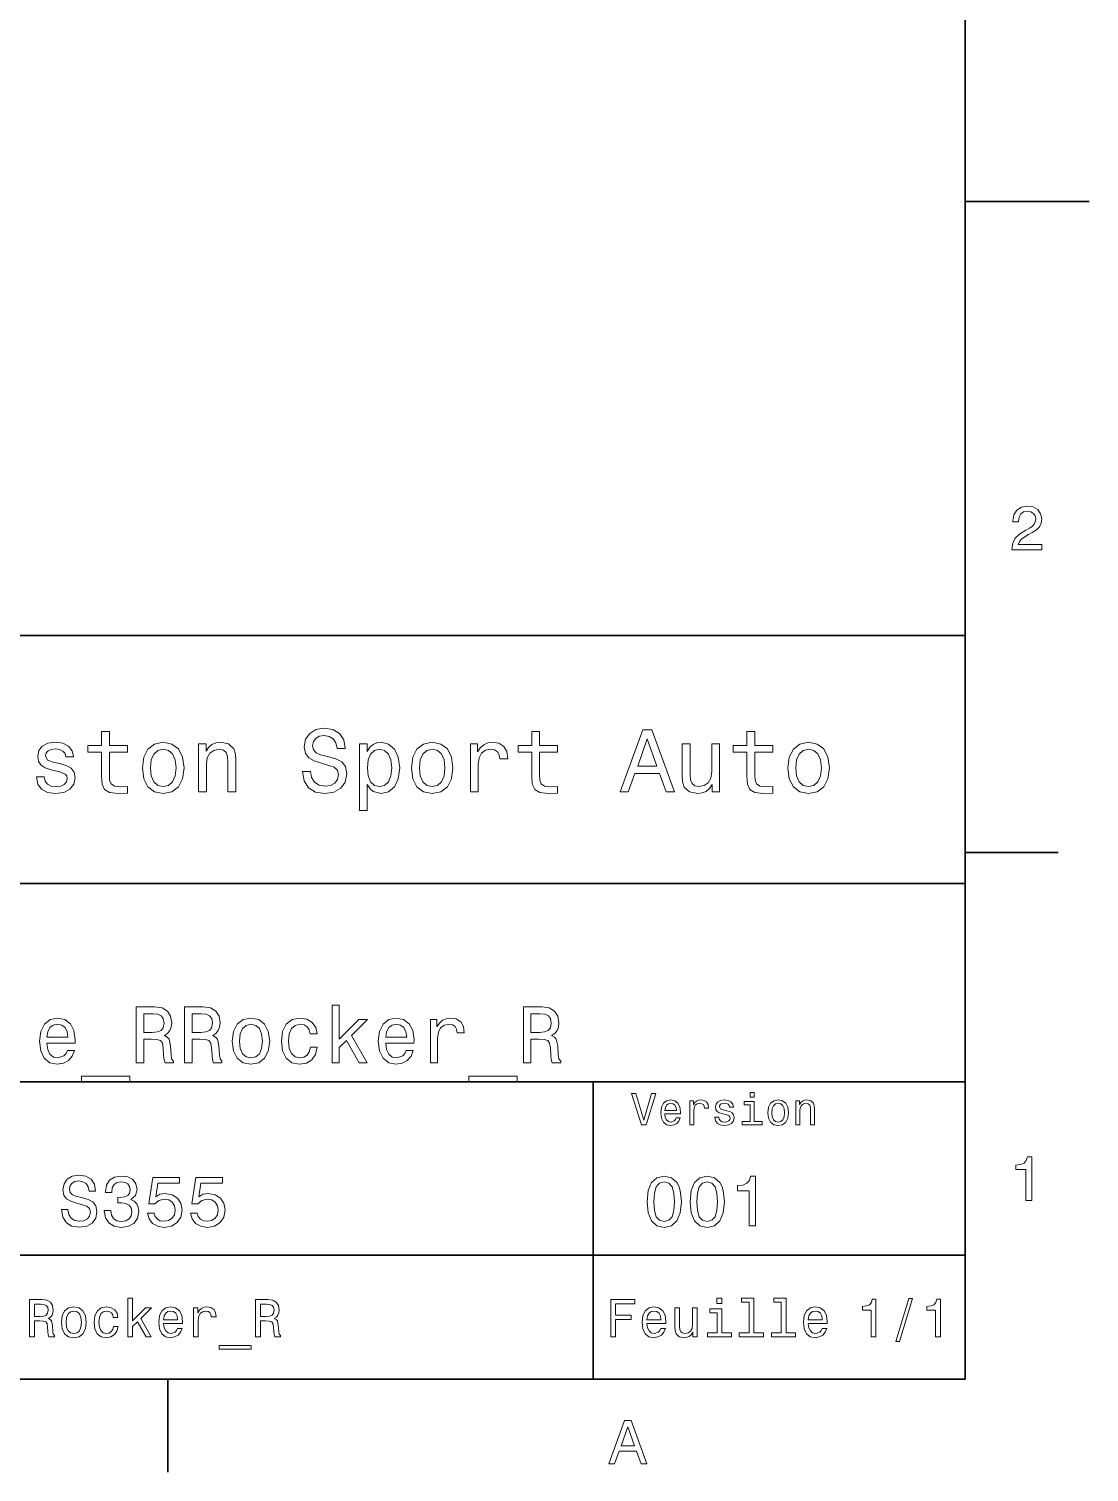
# Model space of a CAD drawing. Extents: x 0 to 297, y 0 to 210.
# Drawn here: x 211.5 to 297, y 2.5 to 118.9 of the extents above; entities that cross this region are included whole.
import ezdxf

# ---------------------------------------------------------------- set-up
doc = ezdxf.new("R2010")
doc.units = 0

msp = doc.modelspace()

# ---------------------------------------------------------------- linework, layer by layer
at = {"color": 7, "lineweight": 35}
for p, q in [((287, 10), (287, 200)), ((97, 70), (287, 70)), ((287, 70), (287, 10)), ((162, 50), (287, 50)), ((162, 34), (287, 34)), ((257, 10), (257, 34)), ((162, 20), (287, 20)), ((10, 10), (287, 10)), ((97, 10), (287, 10))]:
    msp.add_line(p, q, dxfattribs=at)
at = {"color": 7, "lineweight": 35, "ltscale": 0.25}
msp.add_line((287, 105), (297, 105), dxfattribs=at)
at = {"color": 7, "lineweight": 35, "ltscale": 0.1875}
for p, q in [((287, 52.5), (294.5, 52.5)), ((222.699997, 10), (222.699997, 2.5))]:
    msp.add_line(p, q, dxfattribs=at)
at = {"color": 7, "lineweight": 13}
for points in [[(290.76947, 76.916786), (293.175079, 76.916786), (293.175079, 77.350502), (291.273773, 77.350502), (291.3797, 77.587532), (291.561249, 77.784218), (292.121033, 78.142288), (292.418579, 78.293587), (292.751434, 78.510445), (292.988464, 78.762604), (293.124634, 79.060158), (293.175079, 79.398056), (293.089355, 79.821686), (292.852325, 80.154541), (292.489197, 80.366356), (292.020172, 80.442001), (291.536041, 80.35627), (291.167877, 80.119232), (290.930847, 79.740997), (290.850159, 79.241714), (290.850159, 79.171112), (291.309082, 79.171112), (291.309082, 79.211456), (291.354462, 79.554398), (291.490631, 79.806557), (291.707489, 79.967941), (291.994965, 80.023415), (292.287476, 79.972984), (292.504333, 79.846901), (292.645538, 79.650215), (292.695984, 79.403099), (292.660675, 79.171112), (292.56485, 78.974426), (292.403473, 78.802956), (292.181549, 78.651657), (291.884003, 78.490273), (291.389771, 78.177589), (291.041779, 77.844742), (290.835022, 77.441284), (290.76947, 76.931915)], [(217.353027, 60.579971), (217.353027, 58.64193), (217.396255, 58.015129), (217.597992, 57.582851), (218.001434, 57.330688), (218.685883, 57.244236), (219.43515, 57.280258), (219.43515, 57.827808), (218.887604, 57.78458), (218.390488, 57.842216), (218.123917, 58.022331), (218.008652, 58.324928), (217.98703, 58.75), (217.98703, 60.579971), (219.43515, 60.579971), (219.43515, 61.120316), (217.98703, 61.120316), (217.98703, 62.251438), (217.353027, 62.251438), (217.353027, 61.120316), (216.257935, 61.120316), (216.257935, 60.579971)], [(234.20462, 59.030979), (233.548996, 59.030979), (233.693085, 58.267288), (234.053314, 57.70533), (234.608078, 57.366714), (235.357361, 57.244236), (236.099426, 57.359509), (236.654175, 57.67651), (237.007202, 58.17363), (237.136902, 58.82925), (237.028824, 59.420029), (236.726227, 59.801872), (236.236313, 60.054031), (235.580704, 60.241352), (235.018738, 60.378242), (234.651306, 60.536743), (234.442368, 60.767288), (234.377533, 61.127522), (234.442368, 61.451729), (234.629684, 61.696686), (234.917877, 61.862389), (235.314133, 61.920029), (235.71759, 61.84798), (236.034592, 61.653458), (236.24353, 61.32925), (236.344391, 60.889767), (237, 60.889767), (237, 60.904179), (236.884735, 61.581409), (236.546112, 62.085732), (236.01297, 62.402737), (235.292511, 62.510807), (234.644104, 62.402737), (234.139771, 62.100143), (233.815567, 61.631844), (233.700287, 61.026657), (233.793961, 60.486309), (234.067734, 60.118874), (234.5, 59.873917), (235.09079, 59.6866), (235.674362, 59.520893), (236.113831, 59.362389), (236.380402, 59.131844), (236.47406, 58.757202), (236.387619, 58.375359), (236.164276, 58.087173), (235.825653, 57.907059), (235.386169, 57.849422), (234.896255, 57.928673), (234.521622, 58.159222), (234.283875, 58.533859)], [(252.05043, 60.579971), (252.05043, 58.64193), (252.093658, 58.015129), (252.29538, 57.582851), (252.698853, 57.330688), (253.383286, 57.244236), (254.132568, 57.280258), (254.132568, 57.827808), (253.585022, 57.78458), (253.087891, 57.842216), (252.82132, 58.022331), (252.706055, 58.324928), (252.684448, 58.75), (252.684448, 60.579971), (254.132568, 60.579971), (254.132568, 61.120316), (252.684448, 61.120316), (252.684448, 62.251438), (252.05043, 62.251438), (252.05043, 61.120316), (250.955322, 61.120316), (250.955322, 60.579971)], [(259.175781, 57.381123), (259.838623, 57.381123), (260.364563, 58.850864), (262.360229, 58.850864), (262.886169, 57.381123), (263.563416, 57.381123), (261.733429, 62.388329), (260.998566, 62.388329)], [(269.399109, 60.579971), (269.399109, 58.64193), (269.442352, 58.015129), (269.644073, 57.582851), (270.047546, 57.330688), (270.731995, 57.244236), (271.481262, 57.280258), (271.481262, 57.827808), (270.933716, 57.78458), (270.436584, 57.842216), (270.170013, 58.022331), (270.054749, 58.324928), (270.033142, 58.75), (270.033142, 60.579971), (271.481262, 60.579971), (271.481262, 61.120316), (270.033142, 61.120316), (270.033142, 62.251438), (269.399109, 62.251438), (269.399109, 61.120316), (268.304016, 61.120316), (268.304016, 60.579971)], [(214.060516, 59.636166), (213.44812, 59.780258), (212.994232, 59.945965), (212.842941, 60.28458), (212.886169, 60.522331), (213.03746, 60.695244), (213.282425, 60.803314), (213.635437, 60.846542), (213.97406, 60.803314), (214.240631, 60.67363), (214.413544, 60.479107), (214.485596, 60.219738), (215.105194, 60.219738), (215.105194, 60.23415), (214.997116, 60.70245), (214.701721, 61.069885), (214.240631, 61.30043), (213.635437, 61.386887), (213.023056, 61.30043), (212.57637, 61.062679), (212.29538, 60.709652), (212.208939, 60.262966), (212.273773, 59.830688), (212.475494, 59.528095), (212.806915, 59.311958), (213.289627, 59.16066), (213.995682, 58.987751), (214.427948, 58.807636), (214.543228, 58.663544), (214.586456, 58.447407), (214.521606, 58.180836), (214.348694, 57.979107), (214.067719, 57.849422), (213.693085, 57.806194), (213.296829, 57.849422), (213.008636, 58.000721), (212.814117, 58.245674), (212.734863, 58.584293), (212.122482, 58.584293), (212.223343, 58.007923), (212.518738, 57.590057), (212.98703, 57.337894), (213.635437, 57.244236), (214.312683, 57.337894), (214.809799, 57.590057), (215.112396, 57.993515), (215.220459, 58.519451), (215.141205, 58.973343), (214.917862, 59.283138), (214.55043, 59.484871)], [(220.65274, 59.311958), (220.768005, 58.432995), (221.099426, 57.78458), (221.625366, 57.381123), (222.331421, 57.244236), (223.030258, 57.381123), (223.556198, 57.777374), (223.887604, 58.425793), (224.010086, 59.311958), (223.887604, 60.190922), (223.556198, 60.846542), (223.030258, 61.242794), (222.331421, 61.386887), (221.625366, 61.242794), (221.099426, 60.839336), (220.768005, 60.190922)], [(221.301147, 59.319164), (221.365997, 59.967579), (221.567719, 60.435879), (221.891937, 60.72406), (222.331421, 60.824928), (222.763687, 60.72406), (223.087891, 60.443081), (223.289627, 59.967579), (223.361679, 59.319164), (223.289627, 58.663544), (223.087891, 58.188038), (222.763687, 57.899853), (222.331421, 57.806194), (221.891937, 57.899853), (221.567719, 58.188038), (221.365997, 58.663544)], [(225.177246, 57.381123), (225.811249, 57.381123), (225.811249, 59.614552), (225.876083, 60.12608), (226.085022, 60.500717), (226.409225, 60.731266), (226.841507, 60.817722), (227.187317, 60.745674), (227.403458, 60.551151), (227.511536, 60.226944), (227.547546, 59.794666), (227.547546, 57.381123), (228.181564, 57.381123), (228.181564, 59.924351), (228.15274, 60.435879), (228.023056, 60.86095), (227.597992, 61.25), (226.935165, 61.386887), (226.567719, 61.336452), (226.257935, 61.199566), (225.991364, 60.969017), (225.782425, 60.659222), (225.782425, 61.25), (225.177246, 61.25)], [(238.786743, 60.652016), (238.786743, 61.25), (238.15274, 61.25), (238.15274, 55.882565), (238.786743, 55.882565), (238.786743, 57.971901), (239.010101, 57.633286), (239.262253, 57.409943), (239.896271, 57.244236), (240.50145, 57.381123), (240.976959, 57.791786), (241.286743, 58.440201), (241.402023, 59.319164), (241.286743, 60.190922), (240.976959, 60.839336), (240.50145, 61.242794), (239.896271, 61.386887), (239.550446, 61.343658), (239.255051, 61.206772), (239.002899, 60.976223)], [(239.788193, 57.8134), (239.363129, 57.907059), (239.053314, 58.195244), (238.858795, 58.663544), (238.793945, 59.319164), (238.858795, 59.967579), (239.053314, 60.435879), (239.363129, 60.716858), (239.788193, 60.817722), (240.177246, 60.716858), (240.48703, 60.428673), (240.681564, 59.960373), (240.753601, 59.319164), (240.681564, 58.67075), (240.48703, 58.195244), (240.177246, 57.907059)], [(242.338623, 59.311958), (242.453888, 58.432995), (242.785309, 57.78458), (243.311249, 57.381123), (244.017303, 57.244236), (244.716141, 57.381123), (245.242081, 57.777374), (245.573486, 58.425793), (245.695969, 59.311958), (245.573486, 60.190922), (245.242081, 60.846542), (244.716141, 61.242794), (244.017303, 61.386887), (243.311249, 61.242794), (242.785309, 60.839336), (242.453888, 60.190922)], [(242.98703, 59.319164), (243.05188, 59.967579), (243.253601, 60.435879), (243.57782, 60.72406), (244.017303, 60.824928), (244.449585, 60.72406), (244.773773, 60.443081), (244.97551, 59.967579), (245.047546, 59.319164), (244.97551, 58.663544), (244.773773, 58.188038), (244.449585, 57.899853), (244.017303, 57.806194), (243.57782, 57.899853), (243.253601, 58.188038), (243.05188, 58.663544)], [(247.100861, 57.381123), (247.734863, 57.381123), (247.734863, 59.592937), (247.799713, 60.12608), (247.994232, 60.507923), (248.311249, 60.738472), (248.736313, 60.817722), (249.053314, 60.767288), (249.291077, 60.623199), (249.435165, 60.378242), (249.485596, 60.046829), (250.126801, 60.046829), (250.040344, 60.630402), (249.802597, 61.048271), (249.406342, 61.30043), (248.865997, 61.386887), (248.498566, 61.32925), (248.181549, 61.185158), (247.900574, 60.940201), (247.677246, 60.608788), (247.677246, 61.25), (247.100861, 61.25)], [(260.595093, 59.463257), (261.365997, 61.667866), (262.136902, 59.463257)], [(267.194519, 61.25), (266.560516, 61.25), (266.560516, 59.016571), (266.488464, 58.497837), (266.279541, 58.123196), (265.955322, 57.892651), (265.530243, 57.820602), (265.19165, 57.878242), (264.975494, 58.051151), (264.853027, 58.346542), (264.824219, 58.764408), (264.824219, 61.25), (264.190186, 61.25), (264.190186, 58.706772), (264.211792, 58.195244), (264.348694, 57.770172), (264.766571, 57.381123), (265.436584, 57.244236), (265.796814, 57.294666), (266.106628, 57.424351), (266.373199, 57.647694), (266.589325, 57.971901), (266.589325, 57.381123), (267.194519, 57.381123)], [(272.698853, 59.311958), (272.814117, 58.432995), (273.145508, 57.78458), (273.671448, 57.381123), (274.377502, 57.244236), (275.076355, 57.381123), (275.602295, 57.777374), (275.933716, 58.425793), (276.056183, 59.311958), (275.933716, 60.190922), (275.602295, 60.846542), (275.076355, 61.242794), (274.377502, 61.386887), (273.671448, 61.242794), (273.145508, 60.839336), (272.814117, 60.190922)], [(273.34726, 59.319164), (273.412109, 59.967579), (273.613831, 60.435879), (273.938019, 60.72406), (274.377502, 60.824928), (274.809784, 60.72406), (275.134003, 60.443081), (275.335724, 59.967579), (275.407776, 59.319164), (275.335724, 58.663544), (275.134003, 58.188038), (274.809784, 57.899853), (274.377502, 57.806194), (273.938019, 57.899853), (273.613831, 58.188038), (273.412109, 58.663544)], [(220.150574, 35.530258), (220.753601, 35.530258), (220.753601, 37.430115), (221.369598, 37.430115), (221.823486, 37.41066), (222.108795, 37.319885), (222.264404, 37.105907), (222.329254, 36.723343), (222.361664, 36.139767), (222.400574, 35.757202), (222.478378, 35.530258), (223.159225, 35.530258), (223.159225, 35.653458), (223.010086, 35.835014), (222.958206, 36.172188), (222.912827, 36.898415), (222.802597, 37.4366), (222.653458, 37.605186), (222.420029, 37.728386), (222.679398, 37.890488), (222.860947, 38.117435), (222.977661, 38.402737), (223.016571, 38.746395), (222.925781, 39.291065), (222.666428, 39.699566), (222.238464, 39.945965), (221.654892, 40.030258), (220.150574, 40.030258)], [(224.054031, 35.530258), (224.657059, 35.530258), (224.657059, 37.430115), (225.273056, 37.430115), (225.726944, 37.41066), (226.012238, 37.319885), (226.167862, 37.105907), (226.232712, 36.723343), (226.265121, 36.139767), (226.304031, 35.757202), (226.381836, 35.530258), (227.062683, 35.530258), (227.062683, 35.653458), (226.913544, 35.835014), (226.861664, 36.172188), (226.816284, 36.898415), (226.706055, 37.4366), (226.556915, 37.605186), (226.323486, 37.728386), (226.582855, 37.890488), (226.764404, 38.117435), (226.881119, 38.402737), (226.920029, 38.746395), (226.829254, 39.291065), (226.569885, 39.699566), (226.141922, 39.945965), (225.55835, 40.030258), (224.054031, 40.030258)], [(235.945953, 35.530258), (236.516571, 35.530258), (236.516571, 36.755764), (237.113098, 37.332851), (238.137604, 35.530258), (238.779541, 35.530258), (237.502151, 37.728386), (238.811951, 39.012245), (238.092209, 39.012245), (236.516571, 37.443081), (236.516571, 40.185879), (235.945953, 40.185879)], [(251.378235, 35.530258), (251.981262, 35.530258), (251.981262, 37.430115), (252.59726, 37.430115), (253.051147, 37.41066), (253.336456, 37.319885), (253.492065, 37.105907), (253.556915, 36.723343), (253.589325, 36.139767), (253.628235, 35.757202), (253.706039, 35.530258), (254.386871, 35.530258), (254.386871, 35.653458), (254.237747, 35.835014), (254.185867, 36.172188), (254.140488, 36.898415), (254.030243, 37.4366), (253.881119, 37.605186), (253.64769, 37.728386), (253.907059, 37.890488), (254.088608, 38.117435), (254.205322, 38.402737), (254.244232, 38.746395), (254.153442, 39.291065), (253.894089, 39.699566), (253.466125, 39.945965), (252.882553, 40.030258), (251.378235, 40.030258)], [(212.946686, 37.105907), (215.229095, 37.105907), (215.235596, 37.371758), (215.131836, 38.117435), (214.846542, 38.675072), (214.392654, 39.012245), (213.789627, 39.135445), (213.19957, 39.005764), (212.745667, 38.642651), (212.453888, 38.052593), (212.350143, 37.274494), (212.447403, 36.476944), (212.739197, 35.893372), (213.1866, 35.530258), (213.770172, 35.407059), (214.27594, 35.491352), (214.690918, 35.711815), (214.995667, 36.061958), (215.170746, 36.528816), (214.606628, 36.528816), (214.489914, 36.269451), (214.32132, 36.074928), (213.841492, 35.919308), (213.471893, 35.990631), (213.193085, 36.217579), (213.01152, 36.587173), (212.946686, 37.086452)], [(212.946686, 37.585735), (213.018005, 38.033138), (213.193085, 38.363831), (213.458923, 38.564842), (213.809082, 38.636166), (214.15274, 38.564842), (214.418579, 38.363831), (214.580688, 38.033138), (214.639038, 37.585735)], [(221.486313, 39.479107), (221.881836, 39.440201), (222.16066, 39.317001), (222.335724, 39.090057), (222.394089, 38.733429), (222.329254, 38.357346), (222.154175, 38.130402), (221.855911, 38.013687), (221.447403, 37.981266), (220.753601, 37.981266), (220.753601, 39.479107)], [(225.389771, 39.479107), (225.785294, 39.440201), (226.064117, 39.317001), (226.239197, 39.090057), (226.297546, 38.733429), (226.232712, 38.357346), (226.057632, 38.130402), (225.759369, 38.013687), (225.350861, 37.981266), (224.657059, 37.981266), (224.657059, 39.479107)], [(227.892639, 37.268009), (227.996399, 36.476944), (228.294662, 35.893372), (228.768005, 35.530258), (229.403458, 35.407059), (230.03241, 35.530258), (230.505768, 35.886887), (230.804031, 36.470459), (230.914261, 37.268009), (230.804031, 38.059078), (230.505768, 38.649136), (230.03241, 39.005764), (229.403458, 39.135445), (228.768005, 39.005764), (228.294662, 38.642651), (227.996399, 38.059078)], [(228.476227, 37.274494), (228.534576, 37.858067), (228.716125, 38.279537), (229.007919, 38.538902), (229.403458, 38.629681), (229.792511, 38.538902), (230.08429, 38.286022), (230.265839, 37.858067), (230.330688, 37.274494), (230.265839, 36.684437), (230.08429, 36.256481), (229.792511, 35.997116), (229.403458, 35.912823), (229.007919, 35.997116), (228.716125, 36.256481), (228.534576, 36.684437)], [(234.182281, 37.858067), (234.746399, 37.858067), (234.629669, 38.376801), (234.350861, 38.785301), (233.916412, 39.038185), (233.352295, 39.135445), (232.729828, 39.005764), (232.256485, 38.642651), (231.958206, 38.052593), (231.854462, 37.261528), (231.951721, 36.476944), (232.243515, 35.893372), (232.703888, 35.530258), (233.332855, 35.407059), (233.890488, 35.504322), (234.324921, 35.776657), (234.623199, 36.204609), (234.752869, 36.775215), (234.208206, 36.775215), (234.110947, 36.412102), (233.929382, 36.139767), (233.670029, 35.97118), (233.352295, 35.919308), (232.956772, 36.003601), (232.671463, 36.262966), (232.496399, 36.684437), (232.438034, 37.280979), (232.496399, 37.864552), (232.677948, 38.286022), (232.969727, 38.545387), (233.352295, 38.636166), (233.689484, 38.577808), (233.942352, 38.428673), (234.110947, 38.182274)], [(240.270889, 37.105907), (242.553314, 37.105907), (242.559784, 37.371758), (242.456055, 38.117435), (242.170746, 38.675072), (241.716858, 39.012245), (241.113831, 39.135445), (240.523773, 39.005764), (240.069885, 38.642651), (239.778091, 38.052593), (239.674347, 37.274494), (239.771606, 36.476944), (240.0634, 35.893372), (240.510803, 35.530258), (241.094376, 35.407059), (241.600143, 35.491352), (242.015121, 35.711815), (242.319885, 36.061958), (242.494949, 36.528816), (241.930832, 36.528816), (241.814117, 36.269451), (241.645523, 36.074928), (241.165695, 35.919308), (240.796112, 35.990631), (240.517288, 36.217579), (240.335724, 36.587173), (240.270889, 37.086452)], [(240.270889, 37.585735), (240.342209, 38.033138), (240.517288, 38.363831), (240.783142, 38.564842), (241.13327, 38.636166), (241.476944, 38.564842), (241.742798, 38.363831), (241.904892, 38.033138), (241.963257, 37.585735)], [(243.889038, 35.530258), (244.459656, 35.530258), (244.459656, 37.520893), (244.518005, 38.000721), (244.693085, 38.344379), (244.978378, 38.551872), (245.360947, 38.623199), (245.64624, 38.577808), (245.860229, 38.448124), (245.989899, 38.227665), (246.035294, 37.929394), (246.612381, 37.929394), (246.534576, 38.454609), (246.320602, 38.830692), (245.963974, 39.057636), (245.477661, 39.135445), (245.146973, 39.083572), (244.861664, 38.953888), (244.60878, 38.733429), (244.407776, 38.435158), (244.407776, 39.012245), (243.889038, 39.012245)], [(252.713974, 39.479107), (253.109497, 39.440201), (253.388321, 39.317001), (253.563385, 39.090057), (253.62175, 38.733429), (253.556915, 38.357346), (253.381836, 38.130402), (253.083557, 38.013687), (252.675064, 37.981266), (251.981262, 37.981266), (251.981262, 39.479107)], [(215.741348, 34.453888), (215.741348, 34), (219.644806, 34), (219.644806, 34.453888)], [(246.969009, 34.453888), (246.969009, 34), (250.872467, 34), (250.872467, 34.453888)], [(261.71109, 33.03458), (261.08429, 30.905619), (260.439484, 33.03458), (260.09726, 33.03458), (260.904175, 30.530979), (261.264404, 30.530979), (262.053314, 33.03458)], [(269.992798, 33.117435), (269.657776, 33.117435), (269.657776, 32.757202), (269.992798, 32.757202)], [(262.784576, 31.40634), (264.052582, 31.40634), (264.056183, 31.554033), (263.998566, 31.9683), (263.840057, 32.278099), (263.587891, 32.465416), (263.252869, 32.533859), (262.925079, 32.461815), (262.672913, 32.260086), (262.510803, 31.932276), (262.453156, 31.5), (262.507202, 31.056915), (262.669312, 30.732708), (262.917877, 30.530979), (263.242065, 30.462536), (263.523041, 30.509365), (263.753601, 30.631844), (263.922913, 30.826368), (264.020172, 31.085733), (263.706787, 31.085733), (263.641937, 30.941643), (263.548279, 30.833572), (263.281708, 30.747118), (263.076355, 30.786743), (262.921478, 30.912823), (262.820618, 31.118155), (262.784576, 31.395533)], [(262.784576, 31.672911), (262.824219, 31.921469), (262.921478, 32.105186), (263.069153, 32.216858), (263.263702, 32.256485), (263.45462, 32.216858), (263.602295, 32.105186), (263.692352, 31.921469), (263.724792, 31.672911)], [(264.794678, 30.530979), (265.111664, 30.530979), (265.111664, 31.636887), (265.144104, 31.903458), (265.241364, 32.094379), (265.399841, 32.209652), (265.612396, 32.249279), (265.770905, 32.224064), (265.889771, 32.152016), (265.961823, 32.029537), (265.98703, 31.863832), (266.307648, 31.863832), (266.264404, 32.155621), (266.145538, 32.364552), (265.947418, 32.490635), (265.677246, 32.533859), (265.49353, 32.505043), (265.335022, 32.432995), (265.194519, 32.310516), (265.082855, 32.144814), (265.082855, 32.465416), (264.794678, 32.465416)], [(267.791779, 31.658501), (267.485596, 31.730547), (267.258636, 31.8134), (267.182983, 31.982708), (267.20462, 32.101585), (267.280273, 32.188038), (267.40274, 32.242073), (267.579254, 32.263687), (267.748566, 32.242073), (267.881836, 32.177231), (267.968292, 32.079971), (268.004333, 31.950287), (268.314117, 31.950287), (268.314117, 31.957493), (268.260101, 32.191643), (268.112396, 32.375359), (267.881836, 32.490635), (267.579254, 32.533859), (267.273041, 32.490635), (267.049713, 32.371758), (266.90921, 32.195244), (266.865997, 31.971901), (266.898407, 31.755764), (266.999268, 31.604465), (267.164978, 31.496397), (267.406342, 31.420748), (267.759369, 31.334293), (267.975494, 31.244236), (268.033142, 31.17219), (268.054749, 31.064121), (268.022339, 30.930836), (267.935883, 30.829971), (267.79538, 30.765129), (267.608063, 30.743515), (267.409943, 30.765129), (267.265839, 30.840778), (267.168579, 30.963255), (267.128967, 31.132565), (266.822754, 31.132565), (266.873199, 30.844379), (267.020905, 30.635447), (267.255035, 30.509365), (267.579254, 30.462536), (267.917877, 30.509365), (268.166412, 30.635447), (268.317719, 30.837175), (268.371765, 31.100143), (268.332123, 31.327089), (268.220459, 31.481987), (268.036743, 31.582851)], [(269.981995, 30.79755), (269.981995, 32.400574), (269.167877, 32.400574), (269.167877, 32.130402), (269.664978, 32.130402), (269.664978, 30.79755), (269.016571, 30.79755), (269.016571, 30.530979), (270.637604, 30.530979), (270.637604, 30.79755)], [(271.087891, 31.496397), (271.145538, 31.056915), (271.311249, 30.732708), (271.574219, 30.530979), (271.927246, 30.462536), (272.276672, 30.530979), (272.539612, 30.729107), (272.705322, 31.053314), (272.766571, 31.496397), (272.705322, 31.935879), (272.539612, 32.263687), (272.276672, 32.461815), (271.927246, 32.533859), (271.574219, 32.461815), (271.311249, 32.260086), (271.145538, 31.935879)], [(271.412109, 31.5), (271.444519, 31.824207), (271.54538, 32.058357), (271.707489, 32.20245), (271.927246, 32.25288), (272.143372, 32.20245), (272.305481, 32.061958), (272.406342, 31.824207), (272.442352, 31.5), (272.406342, 31.17219), (272.305481, 30.934437), (272.143372, 30.790344), (271.927246, 30.743515), (271.707489, 30.790344), (271.54538, 30.934437), (271.444519, 31.17219)], [(273.350159, 30.530979), (273.667145, 30.530979), (273.667145, 31.647694), (273.699554, 31.903458), (273.804047, 32.090778), (273.966125, 32.206051), (274.182281, 32.249279), (274.355194, 32.213257), (274.463257, 32.115993), (274.517303, 31.95389), (274.535309, 31.737751), (274.535309, 30.530979), (274.852295, 30.530979), (274.852295, 31.802593), (274.837891, 32.058357), (274.773041, 32.270893), (274.560516, 32.465416), (274.229095, 32.533859), (274.04538, 32.508644), (273.890503, 32.440201), (273.757202, 32.324928), (273.65274, 32.170029), (273.65274, 32.465416), (273.350159, 32.465416)], [(291.909241, 24.416786), (292.368164, 24.416786), (292.368164, 27.942001), (292.025208, 27.942001), (291.934448, 27.634365), (291.752899, 27.427593), (291.475525, 27.306557), (291.092224, 27.266211), (291.092224, 26.90814), (291.909241, 26.90814)], [(214.642654, 23.680117), (214.118149, 23.680117), (214.233429, 23.069164), (214.521606, 22.619596), (214.965424, 22.348703), (215.564835, 22.250721), (216.158508, 22.342941), (216.60231, 22.596542), (216.88472, 22.994238), (216.988464, 23.518732), (216.902023, 23.991356), (216.659943, 24.296831), (216.268005, 24.49856), (215.743515, 24.648417), (215.293945, 24.757925), (215, 24.884727), (214.832855, 25.069164), (214.780975, 25.357349), (214.832855, 25.616714), (214.982712, 25.812681), (215.213257, 25.945246), (215.530258, 25.991356), (215.853027, 25.933718), (216.106628, 25.778099), (216.273773, 25.518732), (216.354462, 25.167149), (216.878967, 25.167149), (216.878967, 25.178675), (216.786743, 25.720463), (216.515854, 26.12392), (216.08934, 26.377522), (215.51297, 26.463978), (214.994232, 26.377522), (214.590775, 26.135448), (214.331406, 25.760807), (214.239197, 25.276657), (214.314117, 24.844381), (214.533142, 24.550434), (214.878967, 24.354467), (215.351593, 24.204613), (215.818451, 24.072046), (216.170029, 23.945246), (216.383286, 23.760807), (216.458206, 23.461096), (216.389053, 23.155621), (216.210373, 22.925074), (215.939484, 22.780981), (215.587891, 22.734871), (215.195969, 22.798271), (214.896255, 22.98271), (214.706055, 23.282421)], [(217.570602, 23.616716), (217.570602, 23.57637), (217.662827, 23.023056), (217.933716, 22.60807), (218.360229, 22.342941), (218.925079, 22.244957), (219.52449, 22.342941), (219.97406, 22.596542), (220.262253, 23), (220.365997, 23.518732), (220.319885, 23.858791), (220.193085, 24.135448), (219.985596, 24.348703), (219.708939, 24.504324), (220.083572, 24.815563), (220.216141, 25.311239), (220.129684, 25.760807), (219.881836, 26.100864), (219.478378, 26.314121), (218.925079, 26.38905), (218.406342, 26.296831), (218.008636, 26.043228), (217.749283, 25.639771), (217.662827, 25.103746), (217.662827, 25.063402), (218.175797, 25.063402), (218.221893, 25.432278), (218.371765, 25.697407), (218.613831, 25.858791), (218.953888, 25.916428), (219.253601, 25.870317), (219.472626, 25.749281), (219.605194, 25.553314), (219.657059, 25.288185), (219.605194, 25.005764), (219.466858, 24.815563), (219.224777, 24.700289), (218.896255, 24.665707), (218.671463, 24.671471), (218.671463, 24.216139), (218.953888, 24.227667), (219.317001, 24.175793), (219.587891, 24.037464), (219.749283, 23.812681), (219.806915, 23.518732), (219.743515, 23.184439), (219.57637, 22.9366), (219.311234, 22.780981), (218.959656, 22.729107), (218.596542, 22.786745), (218.331406, 22.959656), (218.164261, 23.236313), (218.100861, 23.616716)], [(221.0634, 23.40346), (221.190201, 22.930836), (221.472626, 22.56196), (221.887604, 22.331413), (222.417862, 22.244957), (223, 22.348703), (223.455322, 22.631124), (223.743515, 23.080692), (223.853027, 23.657061), (223.755035, 24.193085), (223.478378, 24.613834), (223.046112, 24.884727), (222.48703, 24.98271), (222.054749, 24.913546), (221.720459, 24.723343), (221.881836, 25.801153), (223.634003, 25.801153), (223.634003, 26.273777), (221.495682, 26.273777), (221.17868, 24.152739), (221.639771, 24.152739), (221.97406, 24.423632), (222.400574, 24.521614), (222.769455, 24.458214), (223.051865, 24.273777), (223.230545, 23.991356), (223.293945, 23.628242), (223.230545, 23.265131), (223.046112, 22.98271), (222.763687, 22.804035), (222.400574, 22.740635), (222.095093, 22.780981), (221.858795, 22.913546), (221.685883, 23.121038), (221.599426, 23.40346)], [(224.533142, 23.40346), (224.659943, 22.930836), (224.942352, 22.56196), (225.357346, 22.331413), (225.887604, 22.244957), (226.469742, 22.348703), (226.925064, 22.631124), (227.213257, 23.080692), (227.322769, 23.657061), (227.224777, 24.193085), (226.94812, 24.613834), (226.515839, 24.884727), (225.956772, 24.98271), (225.52449, 24.913546), (225.190201, 24.723343), (225.351578, 25.801153), (227.103745, 25.801153), (227.103745, 26.273777), (224.965424, 26.273777), (224.648407, 24.152739), (225.109512, 24.152739), (225.443802, 24.423632), (225.870316, 24.521614), (226.239197, 24.458214), (226.521606, 24.273777), (226.700287, 23.991356), (226.763687, 23.628242), (226.700287, 23.265131), (226.515839, 22.98271), (226.233429, 22.804035), (225.870316, 22.740635), (225.564835, 22.780981), (225.328522, 22.913546), (225.155609, 23.121038), (225.069153, 23.40346)], [(261.345825, 24.314121), (261.432281, 23.409224), (261.703156, 22.763689), (262.135437, 22.371759), (262.734863, 22.244957), (263.328522, 22.371759), (263.760803, 22.763689), (264.02594, 23.409224), (264.118164, 24.314121), (264.02594, 25.213257), (263.916412, 25.570606), (263.760803, 25.864553), (263.328522, 26.256485), (262.734863, 26.38905), (262.135437, 26.256485), (261.703156, 25.858791), (261.432281, 25.213257)], [(261.899139, 24.314121), (261.945251, 25.011528), (262.089325, 25.51297), (262.348694, 25.806917), (262.734863, 25.910664), (263.115265, 25.806917), (263.374634, 25.51297), (263.518738, 25.011528), (263.56485, 24.314121), (263.518738, 23.610952), (263.374634, 23.10951), (263.115265, 22.815563), (262.734863, 22.717581), (262.348694, 22.815563), (262.089325, 23.10951), (261.945251, 23.610952)], [(264.815552, 24.314121), (264.902008, 23.409224), (265.172913, 22.763689), (265.605194, 22.371759), (266.20462, 22.244957), (266.798279, 22.371759), (267.23056, 22.763689), (267.495667, 23.409224), (267.587891, 24.314121), (267.495667, 25.213257), (267.386169, 25.570606), (267.23056, 25.864553), (266.798279, 26.256485), (266.20462, 26.38905), (265.605194, 26.256485), (265.172913, 25.858791), (264.902008, 25.213257)], [(265.368866, 24.314121), (265.414978, 25.011528), (265.559082, 25.51297), (265.818451, 25.806917), (266.20462, 25.910664), (266.585022, 25.806917), (266.844391, 25.51297), (266.988464, 25.011528), (267.034576, 24.314121), (266.988464, 23.610952), (266.844391, 23.10951), (266.585022, 22.815563), (266.20462, 22.717581), (265.818451, 22.815563), (265.559082, 23.10951), (265.414978, 23.610952)], [(269.570618, 22.360231), (270.095093, 22.360231), (270.095093, 26.38905), (269.703156, 26.38905), (269.599426, 26.037464), (269.391937, 25.801153), (269.074921, 25.662825), (268.636902, 25.616714), (268.636902, 25.207493), (269.570618, 25.207493)], [(211.553314, 13.428675), (211.955338, 13.428675), (211.955338, 14.695246), (212.365997, 14.695246), (212.668594, 14.682277), (212.858795, 14.621758), (212.96254, 14.479107), (213.005768, 14.224064), (213.027374, 13.835014), (213.053314, 13.579971), (213.105194, 13.428675), (213.559082, 13.428675), (213.559082, 13.510807), (213.459656, 13.631845), (213.425079, 13.856628), (213.394806, 14.340778), (213.32132, 14.699568), (213.221909, 14.81196), (213.066284, 14.894093), (213.239197, 15.002162), (213.360229, 15.153459), (213.438049, 15.34366), (213.463974, 15.572767), (213.403458, 15.93588), (213.230545, 16.208214), (212.945251, 16.372478), (212.556198, 16.428675), (211.553314, 16.428675)], [(219.481277, 13.428675), (219.861679, 13.428675), (219.861679, 14.245678), (220.259369, 14.630404), (220.942368, 13.428675), (221.370316, 13.428675), (220.518738, 14.894093), (221.391937, 15.75), (220.912109, 15.75), (219.861679, 14.703891), (219.861679, 16.532421), (219.481277, 16.532421)], [(229.769455, 13.428675), (230.171478, 13.428675), (230.171478, 14.695246), (230.582138, 14.695246), (230.884735, 14.682277), (231.074936, 14.621758), (231.17868, 14.479107), (231.221909, 14.224064), (231.24353, 13.835014), (231.269455, 13.579971), (231.321335, 13.428675), (231.775223, 13.428675), (231.775223, 13.510807), (231.675797, 13.631845), (231.64122, 13.856628), (231.610962, 14.340778), (231.537476, 14.699568), (231.438049, 14.81196), (231.282425, 14.894093), (231.455338, 15.002162), (231.57637, 15.153459), (231.654175, 15.34366), (231.680115, 15.572767), (231.619598, 15.93588), (231.446686, 16.208214), (231.161392, 16.372478), (230.772339, 16.428675), (229.769455, 16.428675)], [(258.414978, 13.428675), (258.817017, 13.428675), (258.817017, 14.807637), (260.079254, 14.807637), (260.079254, 15.166427), (258.817017, 15.166427), (258.817017, 16.065563), (260.368866, 16.065563), (260.368866, 16.428675), (258.414978, 16.428675)], [(267.389038, 16.532421), (266.98703, 16.532421), (266.98703, 16.100145), (267.389038, 16.100145)], [(269.572052, 16.212536), (269.572052, 13.748559), (268.789612, 13.748559), (268.789612, 13.428675), (270.73056, 13.428675), (270.73056, 13.748559), (269.952454, 13.748559), (269.952454, 16.532421), (268.975494, 16.532421), (268.975494, 16.212536)], [(272.174347, 16.212536), (272.174347, 13.748559), (271.391937, 13.748559), (271.391937, 13.428675), (273.332855, 13.428675), (273.332855, 13.748559), (272.554749, 13.748559), (272.554749, 16.532421), (271.57782, 16.532421), (271.57782, 16.212536)], [(279.416443, 13.428675), (279.809814, 13.428675), (279.809814, 16.450289), (279.515839, 16.450289), (279.438049, 16.1866), (279.28241, 16.009367), (279.044678, 15.905621), (278.716125, 15.871038), (278.716125, 15.564121), (279.416443, 15.564121)], [(281.42218, 13.026657), (281.720459, 13.026657), (282.766571, 16.510807), (282.463989, 16.510807)], [(284.621033, 13.428675), (285.014404, 13.428675), (285.014404, 16.450289), (284.720459, 16.450289), (284.642639, 16.1866), (284.48703, 16.009367), (284.249268, 15.905621), (283.920746, 15.871038), (283.920746, 15.564121), (284.621033, 15.564121)], [(212.443802, 16.061239), (212.707489, 16.035303), (212.893372, 15.953171), (213.010086, 15.801874), (213.048996, 15.564121), (213.005768, 15.313401), (212.889053, 15.162104), (212.690201, 15.084294), (212.417862, 15.06268), (211.955338, 15.06268), (211.955338, 16.061239)], [(214.112396, 14.587176), (214.181549, 14.059798), (214.380402, 13.67075), (214.695969, 13.428675), (215.119598, 13.346542), (215.53891, 13.428675), (215.854462, 13.666427), (216.053314, 14.055476), (216.126801, 14.587176), (216.053314, 15.114553), (215.854462, 15.507925), (215.53891, 15.745678), (215.119598, 15.832133), (214.695969, 15.745678), (214.380402, 15.503603), (214.181549, 15.114553)], [(214.501434, 14.591499), (214.540344, 14.980548), (214.661377, 15.261528), (214.855911, 15.434439), (215.119598, 15.494957), (215.378967, 15.434439), (215.573486, 15.26585), (215.694519, 14.980548), (215.737747, 14.591499), (215.694519, 14.198127), (215.573486, 13.912825), (215.378967, 13.739914), (215.119598, 13.683718), (214.855911, 13.739914), (214.661377, 13.912825), (214.540344, 14.198127)], [(218.305481, 14.980548), (218.681564, 14.980548), (218.603745, 15.326369), (218.417877, 15.598703), (218.12825, 15.767292), (217.752167, 15.832133), (217.337173, 15.745678), (217.021622, 15.503603), (216.822769, 15.110231), (216.753601, 14.582853), (216.818451, 14.059798), (217.01297, 13.67075), (217.319885, 13.428675), (217.739197, 13.346542), (218.110962, 13.411384), (218.400574, 13.592939), (218.599426, 13.878242), (218.685883, 14.258646), (218.322769, 14.258646), (218.257935, 14.016571), (218.136887, 13.835014), (217.963974, 13.722623), (217.752167, 13.688041), (217.48848, 13.744237), (217.298279, 13.917148), (217.181564, 14.198127), (217.142654, 14.595821), (217.181564, 14.984871), (217.302597, 15.26585), (217.497116, 15.438761), (217.752167, 15.49928), (217.976944, 15.460375), (218.145538, 15.360951), (218.257935, 15.196686)], [(222.364563, 14.479107), (223.886169, 14.479107), (223.890488, 14.656341), (223.821335, 15.153459), (223.631134, 15.525217), (223.328537, 15.75), (222.926514, 15.832133), (222.533142, 15.745678), (222.230545, 15.503603), (222.036026, 15.110231), (221.966858, 14.591499), (222.031708, 14.059798), (222.226227, 13.67075), (222.524506, 13.428675), (222.913544, 13.346542), (223.250732, 13.402739), (223.527374, 13.549712), (223.73056, 13.783141), (223.84726, 14.09438), (223.471191, 14.09438), (223.393372, 13.92147), (223.280991, 13.791787), (222.961105, 13.688041), (222.714706, 13.735591), (222.528824, 13.886888), (222.407791, 14.133286), (222.364563, 14.466139)], [(222.364563, 14.798992), (222.412109, 15.097262), (222.528824, 15.317724), (222.706055, 15.45173), (222.939484, 15.49928), (223.168594, 15.45173), (223.345825, 15.317724), (223.453888, 15.097262), (223.492798, 14.798992)], [(224.776657, 13.428675), (225.157074, 13.428675), (225.157074, 14.755764), (225.195969, 15.075649), (225.312683, 15.304755), (225.502884, 15.443084), (225.757935, 15.490635), (225.948135, 15.460375), (226.09079, 15.373919), (226.177246, 15.226946), (226.207489, 15.028098), (226.592224, 15.028098), (226.540344, 15.378242), (226.397705, 15.628963), (226.159943, 15.78026), (225.835739, 15.832133), (225.61528, 15.797551), (225.425079, 15.711096), (225.256485, 15.564121), (225.122482, 15.365274), (225.122482, 15.75), (224.776657, 15.75)], [(230.659943, 16.061239), (230.923645, 16.035303), (231.109512, 15.953171), (231.226227, 15.801874), (231.265137, 15.564121), (231.221909, 15.313401), (231.105194, 15.162104), (230.906342, 15.084294), (230.634003, 15.06268), (230.171478, 15.06268), (230.171478, 16.061239)], [(261.341492, 14.479107), (262.863098, 14.479107), (262.867432, 14.656341), (262.798279, 15.153459), (262.608063, 15.525217), (262.305481, 15.75), (261.903473, 15.832133), (261.510101, 15.745678), (261.207489, 15.503603), (261.01297, 15.110231), (260.943817, 14.591499), (261.008636, 14.059798), (261.203156, 13.67075), (261.501434, 13.428675), (261.890503, 13.346542), (262.227661, 13.402739), (262.504333, 13.549712), (262.707489, 13.783141), (262.824219, 14.09438), (262.44812, 14.09438), (262.370331, 13.92147), (262.257935, 13.791787), (261.938049, 13.688041), (261.69165, 13.735591), (261.505768, 13.886888), (261.384735, 14.133286), (261.341492, 14.466139)], [(261.341492, 14.798992), (261.389038, 15.097262), (261.505768, 15.317724), (261.682983, 15.45173), (261.916412, 15.49928), (262.145538, 15.45173), (262.322754, 15.317724), (262.430847, 15.097262), (262.469727, 14.798992)], [(265.400574, 15.75), (265.020172, 15.75), (265.020172, 14.409943), (264.976959, 14.098703), (264.851593, 13.873919), (264.657074, 13.735591), (264.402008, 13.692364), (264.198853, 13.726946), (264.069153, 13.830692), (263.995667, 14.007925), (263.978394, 14.258646), (263.978394, 15.75), (263.597992, 15.75), (263.597992, 14.224064), (263.610962, 13.917148), (263.693085, 13.662104), (263.943817, 13.428675), (264.345825, 13.346542), (264.561951, 13.376801), (264.747833, 13.454611), (264.907776, 13.588617), (265.037476, 13.783141), (265.037476, 13.428675), (265.400574, 13.428675)], [(267.376068, 13.748559), (267.376068, 15.672191), (266.399139, 15.672191), (266.399139, 15.347983), (266.995667, 15.347983), (266.995667, 13.748559), (266.21759, 13.748559), (266.21759, 13.428675), (268.162811, 13.428675), (268.162811, 13.748559)], [(274.353027, 14.479107), (275.874634, 14.479107), (275.878967, 14.656341), (275.809814, 15.153459), (275.619598, 15.525217), (275.317017, 15.75), (274.914978, 15.832133), (274.521606, 15.745678), (274.219025, 15.503603), (274.024506, 15.110231), (273.955322, 14.591499), (274.020172, 14.059798), (274.214691, 13.67075), (274.51297, 13.428675), (274.902008, 13.346542), (275.239197, 13.402739), (275.515839, 13.549712), (275.719025, 13.783141), (275.835724, 14.09438), (275.459656, 14.09438), (275.381836, 13.92147), (275.26944, 13.791787), (274.949554, 13.688041), (274.703186, 13.735591), (274.517303, 13.886888), (274.39624, 14.133286), (274.353027, 14.466139)], [(274.353027, 14.798992), (274.400574, 15.097262), (274.517303, 15.317724), (274.694519, 15.45173), (274.927948, 15.49928), (275.157074, 15.45173), (275.33429, 15.317724), (275.442352, 15.097262), (275.481262, 14.798992)], [(226.829971, 12.711096), (226.829971, 12.408502), (229.432281, 12.408502), (229.432281, 12.711096)], [(258.266846, 3.166787), (258.730835, 3.166787), (259.098999, 4.195605), (260.495972, 4.195605), (260.864105, 3.166787), (261.338165, 3.166787), (260.05719, 6.67183), (259.542786, 6.67183)], [(259.260376, 4.624279), (259.799988, 6.167507), (260.33963, 4.624279)]]:
    msp.add_lwpolyline(points, close=True, dxfattribs=at)

doc.saveas('drawing.dxf')
